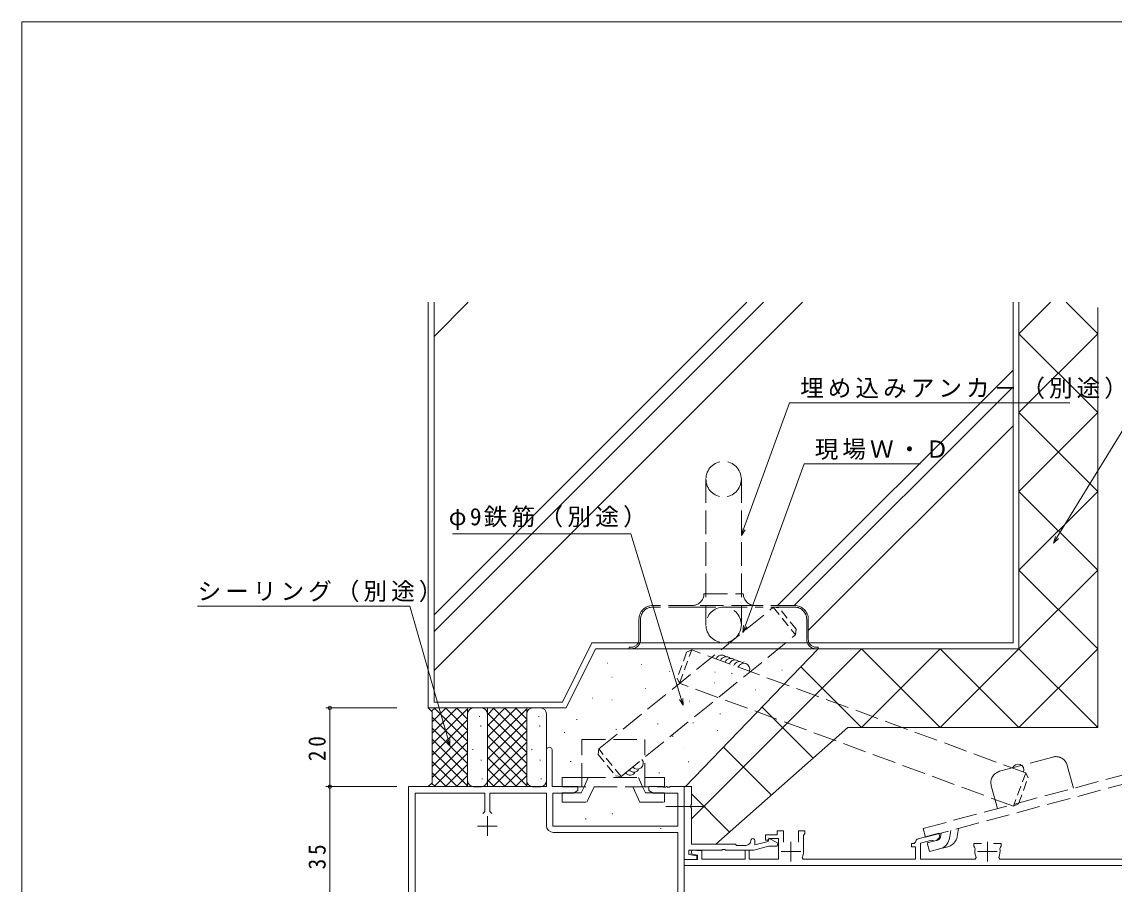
# Model space of a CAD drawing. Units: millimetres, scale not verified. Extents: x -594 to 539, y -420 to 386.
# Drawn here: x -590 to -312.6, y 163 to 382 of the extents above; entities that cross this region are included whole.
import ezdxf

# ---------------------------------------------------------------- set-up
doc = ezdxf.new("R2010")
doc.units = ezdxf.units.MM
doc.header["$LTSCALE"] = 2
for name, pattern in [('CHAIN1', [8, 5, -1, 1, -1]), ('DASHED1', [1.8, 1.2, -0.6]), ('DASHED3', [4, 3, -1])]:
    doc.linetypes.add(name, pattern=pattern)
for name, color, linetype, lineweight in [('0-1_YKK_ZWAK', 7, 'Continuous', 9), ('0-3_YKK_11', 7, 'Continuous', 9), ('0-4_YKK_12', 2, 'Continuous', 9), ('0-5_YKK_13', 4, 'Continuous', 9), ('0-6_YKK_D', 6, 'Continuous', 9), ('0-7_YSS_K', 3, 'Continuous', 9), ('0-8_YSS_KE', 3, 'Continuous', 9)]:
    doc.layers.add(name, color=color, linetype=linetype, lineweight=lineweight)
doc.styles.add('ＭＳ ゴシック', font='')
doc.styles.get('ＭＳ ゴシック').set_extended_font_data('MS Gothic')

msp = doc.modelspace()

# ---------------------------------------------------------------- linework, layer by layer
at = {"layer": '0-1_YKK_ZWAK'}
for p in [(-590, -368), (510, 382)]:
    msp.add_line(p, (-590, 382), dxfattribs=at)
at = {"layer": '0-3_YKK_11'}
for p, q in [((-456.793, 187.757), (-456.793, 197.007)), ((-455.293, 197.007), (-455.293, 187.757)), ((-491.793, 152.757), (-491.793, 187.757)), ((-491.793, 187.757), (-456.793, 187.757)), ((-490.163, 186.127), (-472.443, 186.127)), ((-490.163, 154.386), (-490.163, 186.127)), ((-472.443, 186.127), (-472.443, 181.457)), ((-471.143, 186.127), (-456.793, 186.127)), ((-471.143, 181.457), (-471.143, 186.127)), ((-456.793, 186.127), (-456.793, 177.927)), ((-455.293, 187.757), (-448.793, 187.757)), ((-455.163, 186.127), (-455.163, 177.757)), ((-449.884, 186.127), (-455.163, 186.127)), ((-448.793, 186.757), (-449.884, 186.127)), ((-448.793, 187.757), (-448.793, 186.757)), ((-430.793, 187.757), (-427.252, 187.757)), ((-430.793, 186.757), (-430.793, 187.757)), ((-429.702, 186.127), (-430.793, 186.757)), ((-423.423, 186.127), (-429.702, 186.127)), ((-427.252, 187.757), (-427.068, 187.636)), ((-427.068, 187.636), (-426.518, 187.636)), ((-426.518, 187.636), (-426.335, 187.757)), ((-426.335, 187.757), (-426.252, 187.757)), ((-426.252, 187.757), (-426.068, 187.636)), ((-426.068, 187.636), (-425.518, 187.636)), ((-425.518, 187.636), (-425.335, 187.757)), ((-425.335, 187.757), (-421.793, 187.757)), ((-423.423, 177.757), (-423.423, 186.127)), ((-419.993, 187.757), (-421.793, 187.757)), ((-421.793, 187.757), (-421.793, 169.257)), ((-421.793, 187.757), (-421.793, 152.757)), ((-419.993, 183.215), (-419.993, 187.757)), ((-420.113, 183.032), (-419.993, 183.215)), ((-472.443, 181.457), (-472.943, 180.956)), ((-470.643, 180.956), (-471.143, 181.457)), ((-470.643, 180.956), (-471.143, 181.457)), ((-420.113, 182.482), (-420.113, 183.032)), ((-419.993, 182.298), (-420.113, 182.482)), ((-419.993, 173.157), (-419.993, 182.298)), ((-474.293, 177.757), (-469.293, 177.757)), ((-471.793, 180.257), (-471.793, 175.257)), ((-455.163, 177.757), (-423.423, 177.757)), ((-454.993, 176.127), (-423.423, 176.127)), ((-423.423, 176.127), (-423.423, 154.386)), ((-401.193, 175.557), (-401.193, 174.157)), ((-398.193, 175.557), (-401.193, 175.557)), ((-398.193, 176.557), (-398.193, 175.557)), ((-396.593, 176.557), (-398.193, 176.557)), ((-396.593, 173.655), (-396.593, 176.557)), ((-392.793, 176.557), (-392.793, 173.655)), ((-391.193, 176.557), (-392.793, 176.557)), ((-391.493, 175.337), (-391.343, 175.597)), ((-391.493, 171.257), (-391.493, 175.337)), ((-391.343, 175.597), (-391.193, 175.856)), ((-391.193, 175.856), (-391.193, 176.557)), ((-357.141, 175.926), (-362.352, 174.53)), ((-357.731, 174.112), (-356.882, 174.96)), ((-356.882, 174.96), (-357.141, 175.926)), ((-408.793, 173.157), (-419.993, 173.157)), ((-408.493, 172.857), (-408.793, 173.157)), ((-406.093, 172.857), (-408.493, 172.857)), ((-404.09, 171.657), (-400.358, 172.657)), ((-403.893, 172.952), (-403.893, 174.057)), ((-400.516, 173.857), (-403.893, 172.952)), ((-401.193, 174.157), (-400.693, 174.157)), ((-400.693, 174.157), (-400.41, 174.357)), ((-400.287, 174.712), (-400.516, 173.857)), ((-400.41, 174.357), (-400.128, 174.557)), ((-400.358, 172.657), (-398.227, 172.657)), ((-398.026, 173.407), (-400.287, 174.712)), ((-400.128, 174.557), (-397.893, 174.557)), ((-398.227, 172.657), (-398.026, 173.407)), ((-397.893, 174.557), (-397.893, 169.357)), ((-394.693, 168.757), (-394.693, 173.757)), ((-364.093, 173.357), (-364.093, 172.457)), ((-363.39, 173.357), (-364.093, 173.357)), ((-364.093, 172.457), (-363.093, 172.457)), ((-363.091, 173.635), (-363.39, 173.357)), ((-363.093, 172.457), (-363.093, 169.357)), ((-361.793, 173.437), (-358.955, 174.198)), ((-361.793, 169.357), (-361.793, 173.437)), ((-358.955, 174.198), (-358.71, 174.056)), ((-358.71, 174.056), (-358.465, 173.915)), ((-358.465, 173.915), (-357.731, 174.112)), ((-348.293, 173.357), (-348.293, 172.657)), ((-346.343, 173.357), (-348.293, 173.357)), ((-348.293, 172.657), (-348.093, 172.373)), ((-348.093, 172.373), (-347.901, 172.019)), ((-344.793, 168.757), (-344.793, 173.757)), ((-341.293, 173.357), (-343.243, 173.357)), ((-341.685, 172.019), (-341.494, 172.373)), ((-341.494, 172.373), (-341.293, 172.657)), ((-341.293, 172.657), (-341.293, 173.357)), ((-421.793, 169.257), (-418.637, 169.257)), ((-421.793, 169.257), (-421.793, 167.757)), ((-418.393, 169.257), (-421.793, 169.257)), ((-420.593, 171.657), (-412.252, 171.657)), ((-420.593, 170.529), (-420.593, 171.657)), ((-418.557, 170.17), (-420.593, 170.529)), ((-419.871, 171.657), (-420.002, 170.668)), ((-420.002, 170.668), (-418.393, 170.384)), ((-417.293, 171.431), (-419.871, 171.657)), ((-418.637, 169.257), (-418.557, 170.17)), ((-418.393, 170.384), (-418.393, 169.257)), ((-417.293, 169.357), (-417.293, 171.431)), ((-406.293, 169.357), (-417.293, 169.357)), ((-412.252, 171.657), (-412.068, 171.776)), ((-412.068, 171.776), (-411.518, 171.776)), ((-411.518, 171.776), (-411.335, 171.657)), ((-411.335, 171.657), (-404.09, 171.657)), ((-406.293, 171.657), (-406.293, 169.357)), ((-405.293, 171.657), (-406.293, 171.657)), ((-405.293, 169.357), (-405.293, 171.657)), ((-397.893, 169.357), (-405.293, 169.357)), ((-397.193, 171.257), (-392.193, 171.257)), ((-391.58, 169.357), (-391.847, 169.794)), ((-363.093, 169.357), (-391.58, 169.357)), ((-347.906, 169.357), (-361.793, 169.357)), ((-347.639, 169.794), (-347.906, 169.357)), ((-347.293, 171.257), (-342.293, 171.257)), ((-341.68, 169.357), (-341.947, 169.794)), ((-301.793, 169.357), (-341.68, 169.357)), ((-421.793, 167.757), (-281.793, 167.757))]:
    msp.add_line(p, q, dxfattribs=at)
for centre, radius, start, end in [((-456.043, 197.007), 0.75, 359.99998, 180), ((-454.993, 177.927), 1.8, 180, 269.99998), ((-406.093, 174.057), 1.2, 270, 359.99998), ((-404.393, 174.057), 0.5, 359.99998, 180), ((-362.093, 173.564), 1, 104.99998, 175.91475), ((-344.793, 171.257), 3.2, 166.2142, 207.20291), ((-344.793, 171.257), 3.2, 332.79709, 13.78581), ((-394.693, 171.257), 3.2, 332.79712, 0)]:
    msp.add_arc(centre, radius, start, end, dxfattribs=at)
at = {"layer": '0-4_YKK_12'}
for p, q in [((-491.793, 182.757), (-491.793, -7.743)), ((-421.793, 182.757), (-421.793, -7.743))]:
    msp.add_line(p, q, dxfattribs=at)
at = {"layer": '0-5_YKK_13', "linetype": 'DASHED3'}
for p, q in [((-416.293, 265.857), (-416.293, 228.857)), ((-407.293, 265.857), (-407.293, 228.857)), ((-416.793, 236.757), (-406.793, 236.757)), ((-419.793, 233.757), (-429.793, 233.757)), ((-419.793, 233.357), (-429.793, 233.357)), ((-403.793, 233.757), (-419.793, 233.757)), ((-419.793, 233.357), (-403.793, 233.357)), ((-393.793, 233.757), (-403.793, 233.757)), ((-393.793, 233.357), (-403.793, 233.357)), ((-433.293, 230.257), (-433.293, 225.157)), ((-432.893, 230.257), (-432.893, 225.157)), ((-390.693, 225.157), (-390.693, 230.257)), ((-390.293, 225.157), (-390.293, 230.257)), ((-435.793, 223.157), (-435.293, 223.157)), ((-388.293, 223.157), (-387.793, 223.157)), ((-447.793, 199.756), (-431.793, 199.756)), ((-447.793, 187.756), (-447.793, 199.756)), ((-431.793, 187.756), (-431.793, 199.756)), ((-341.713, 191.659), (-328.19, 195.282)), ((-361.117, 177.142), (-304.127, 192.412)), ((-324.516, 193.161), (-322.963, 187.365)), ((-452.793, 190.056), (-447.793, 190.056)), ((-452.793, 187.756), (-452.793, 190.056)), ((-447.793, 190.056), (-431.793, 190.056)), ((-447.234, 187.756), (-446.161, 190.056)), ((-432.353, 187.756), (-433.425, 190.056)), ((-431.793, 190.056), (-426.793, 190.056)), ((-426.793, 187.756), (-426.793, 190.056)), ((-360.522, 174.92), (-303.532, 190.191)), ((-452.797, 186.156), (-447.98, 186.156)), ((-452.797, 183.856), (-452.797, 186.156)), ((-452.793, 187.756), (-426.793, 187.756)), ((-447.98, 186.156), (-447.234, 187.756)), ((-444.696, 187.756), (-446.514, 183.856)), ((-434.891, 187.756), (-433.072, 183.856)), ((-431.607, 186.156), (-432.353, 187.756)), ((-431.607, 186.156), (-426.793, 186.156)), ((-426.793, 183.856), (-426.793, 186.156)), ((-343.834, 187.985), (-342.281, 182.189)), ((-452.797, 183.856), (-446.514, 183.856)), ((-433.072, 183.856), (-426.793, 183.856)), ((-360.522, 174.92), (-361.117, 177.142)), ((-356.546, 175.986), (-356.73, 174.976)), ((-354.467, 174.563), (-354.088, 176.644)), ((-352.475, 175.115), (-352.112, 177.174)), ((-357.455, 174.189), (-360.133, 173.472)), ((-359.538, 171.25), (-360.133, 173.472)), ((-354.871, 172.5), (-357.322, 171.844)), ((-356.86, 171.967), (-359.538, 171.25))]:
    msp.add_line(p, q, dxfattribs=at)
at = {"layer": '0-5_YKK_13', "linetype": 'CHAIN1'}
msp.add_line((-416.491, 182.757), (-427.095, 182.757), dxfattribs=at)
at = {"layer": '0-5_YKK_13', "linetype": 'DASHED3'}
for points in [[(-435.793, 223.157), (-435.793, 222.757), (-435.293, 222.757), (-388.293, 222.757)], [(-388.293, 222.757), (-387.793, 222.757), (-387.793, 223.157)]]:
    msp.add_lwpolyline(points, dxfattribs=at)
msp.add_circle((-411.793, 228.857), 4.5, dxfattribs=at)
for centre, radius, start, end in [((-411.793, 265.857), 4.5, 0, 180), ((-411.793, 265.857), 4.5, 180, 0), ((-419.793, 236.757), 3, 270, 0), ((-403.793, 236.757), 3, 180, 270), ((-429.793, 230.257), 3.5, 90, 180), ((-429.793, 230.257), 3.1, 90, 180), ((-393.793, 230.257), 3.5, 0, 90), ((-393.793, 230.257), 3.1, 0, 90), ((-435.293, 225.157), 2, 270, 0), ((-435.293, 225.157), 2.4, 270, 0), ((-388.293, 225.157), 2.4, 180, 270), ((-388.293, 225.157), 2, 180, 270), ((-327.414, 192.384), 3, 15, 105), ((-340.936, 188.761), 3, 105, 195), ((-357.714, 175.155), 1, 285, 349.66911), ((-355.725, 175.688), 3.3, 285, 350), ((-357.714, 175.155), 3.3, 285, 349.66911)]:
    msp.add_arc(centre, radius, start, end, dxfattribs=at)
at = {"layer": '0-6_YKK_D'}
for p, q in [((-327.161, 251.048), (-303.809, 289.199)), ((-406.713, 253.128), (-395.064, 285.233)), ((-395.064, 285.233), (-323.884, 285.233)), ((-406.303, 228.512), (-391.369, 269.76)), ((-391.369, 269.76), (-361.789, 269.76)), ((-407.293, 251.53), (-407.142, 253.283)), ((-407.293, 251.53), (-406.713, 253.128)), ((-406.285, 252.972), (-407.293, 251.53)), ((-435.396, 251.939), (-480.656, 251.939)), ((-422.582, 210.044), (-435.396, 251.939)), ((-328.049, 249.598), (-327.55, 251.286)), ((-328.049, 249.598), (-327.161, 251.048)), ((-326.773, 250.81), (-328.049, 249.598)), ((-491.474, 233.617), (-545.374, 233.617)), ((-481.762, 199.749), (-491.474, 233.617)), ((-406.882, 226.914), (-406.731, 228.667)), ((-406.882, 226.914), (-406.303, 228.512)), ((-405.875, 228.357), (-406.882, 226.914)), ((-422.085, 208.419), (-423.018, 209.911)), ((-422.085, 208.419), (-422.582, 210.044)), ((-422.147, 210.178), (-422.085, 208.419)), ((-494.793, 207.757), (-512.793, 207.757)), ((-511.793, 187.757), (-511.793, 207.757)), ((-481.293, 198.114), (-481.762, 199.749)), ((-481.324, 199.874), (-481.293, 198.114)), ((-481.293, 198.114), (-482.2, 199.623)), ((-494.793, 187.757), (-512.793, 187.757)), ((-494.793, 187.757), (-512.793, 187.757)), ((-511.793, 152.757), (-511.793, 187.757))]:
    msp.add_line(p, q, dxfattribs=at)
for centre in [(-511.793, 207.757), (-511.793, 187.757), (-511.793, 187.757)]:
    msp.add_circle(centre, 0.425, dxfattribs=at)
at = {"layer": '0-7_YSS_K'}
for p, q in [((-391.798, 310.766), (-485.293, 217.271)), ((-476.651, 310.766), (-485.293, 302.124)), ((-401.698, 310.766), (-485.293, 227.171)), ((-405.941, 310.766), (-485.293, 231.414)), ((-485.293, 310.766), (-485.293, 209.257)), ((-338.293, 224.257), (-338.293, 310.766)), ((-336.793, 302.757), (-328.783, 310.766)), ((-316.793, 302.757), (-324.803, 310.766)), ((-316.793, 282.757), (-336.793, 302.757)), ((-336.793, 282.757), (-316.793, 302.757)), ((-338.293, 293.561), (-398.097, 233.757)), ((-338.293, 289.318), (-393.855, 233.757)), ((-316.793, 262.757), (-336.793, 282.757)), ((-336.793, 262.757), (-316.793, 282.757)), ((-338.293, 279.419), (-390.293, 227.419)), ((-316.793, 242.757), (-336.793, 262.757)), ((-336.793, 242.757), (-316.793, 262.757)), ((-336.793, 222.757), (-316.793, 242.757)), ((-316.793, 222.757), (-336.793, 242.757)), ((-452.72, 209.257), (-445.22, 224.257)), ((-338.293, 224.257), (-445.22, 224.257)), ((-421.493, 187.757), (-387.793, 222.757)), ((-419.993, 179.557), (-376.793, 222.757)), ((-376.793, 202.757), (-356.793, 222.757)), ((-356.793, 202.757), (-376.793, 222.757)), ((-356.793, 202.757), (-336.793, 222.757)), ((-336.793, 202.757), (-356.793, 222.757)), ((-336.793, 202.757), (-316.793, 222.757)), ((-316.793, 202.757), (-336.793, 222.757)), ((-406.653, 219.467), (-406.553, 219.467)), ((-441.281, 219.111), (-441.181, 219.111)), ((-432.713, 218.754), (-432.613, 218.754)), ((-425.573, 216.97), (-425.473, 216.97)), ((-414.04, 216.854), (-413.94, 216.854)), ((-409.756, 216.498), (-409.656, 216.498)), ((-397.014, 217.327), (-396.914, 217.327)), ((-376.793, 202.757), (-392.208, 218.171)), ((-440.21, 215.543), (-440.11, 215.543)), ((-414.15, 214.116), (-414.05, 214.116)), ((-431.642, 212.689), (-431.542, 212.689)), ((-403.797, 212.332), (-403.697, 212.332)), ((-485.293, 209.257), (-452.72, 209.257)), ((-445.208, 210.192), (-445.108, 210.192)), ((-440.21, 209.835), (-440.11, 209.835)), ((-420.576, 209.479), (-420.476, 209.479)), ((-485.077, 207.757), (-485.935, 206.899)), ((-482.249, 207.757), (-485.793, 204.212)), ((-479.42, 207.757), (-485.793, 201.384)), ((-476.793, 207.555), (-485.793, 198.555)), ((-485.793, 205.443), (-476.793, 196.443)), ((-485.279, 207.757), (-476.793, 199.271)), ((-482.45, 207.757), (-476.793, 202.1)), ((-479.622, 207.757), (-476.793, 204.928)), ((-476.793, 207.757), (-476.793, 187.757)), ((-476.793, 206.257), (-476.793, 189.256)), ((-475.293, 207.757), (-473.293, 207.757)), ((-473.757, 205.673), (-473.757, 205.473)), ((-471.793, 207.757), (-471.793, 187.757)), ((-467.249, 207.757), (-471.793, 203.212)), ((-464.42, 207.757), (-471.793, 200.384)), ((-470.077, 207.757), (-471.793, 206.041)), ((-461.793, 207.555), (-471.793, 197.555)), ((-471.793, 206.443), (-461.793, 196.443)), ((-471.793, 206.257), (-471.793, 189.256)), ((-470.279, 207.757), (-461.793, 199.271)), ((-467.45, 207.757), (-461.793, 202.1)), ((-464.622, 207.757), (-461.793, 204.928)), ((-461.793, 207.757), (-461.793, 187.757)), ((-461.793, 206.257), (-461.793, 189.256)), ((-460.293, 207.757), (-458.293, 207.757)), ((-458.757, 205.673), (-458.757, 205.473)), ((-456.793, 206.257), (-456.793, 189.256)), ((-412.722, 206.268), (-412.622, 206.268)), ((-389.03, 194.993), (-402.019, 207.982)), ((-476.793, 204.727), (-485.793, 195.727)), ((-485.793, 202.614), (-476.793, 193.614)), ((-473.447, 203.27), (-473.447, 203.07)), ((-461.793, 204.727), (-471.793, 194.727)), ((-471.793, 203.614), (-461.793, 193.614)), ((-458.447, 203.27), (-458.447, 203.07)), ((-449.166, 204.857), (-448.966, 204.857)), ((-428.627, 203.707), (-428.427, 203.707)), ((-419.65, 203.995), (-419.45, 203.995)), ((-476.793, 201.898), (-485.793, 192.898)), ((-485.793, 199.786), (-476.793, 190.786)), ((-461.793, 201.898), (-471.793, 191.899)), ((-471.793, 200.786), (-461.793, 190.786)), ((-452.326, 201.553), (-452.126, 201.553)), ((-439.184, 202.271), (-438.984, 202.271)), ((-424.821, 200.548), (-424.621, 200.548)), ((-413.436, 201.987), (-413.336, 201.987)), ((-413.436, 201.987), (-413.336, 201.987)), ((-476.793, 199.07), (-485.793, 190.07)), ((-485.793, 196.958), (-476.793, 187.958)), ((-475.489, 197.284), (-475.489, 197.084)), ((-461.793, 199.07), (-471.793, 189.07)), ((-471.793, 197.958), (-461.793, 187.958)), ((-460.489, 197.284), (-460.489, 197.084)), ((-421.793, 197.757), (-421.793, 197.757)), ((-399.655, 185.618), (-411.83, 197.793)), ((-476.793, 196.242), (-485.278, 187.757)), ((-473.396, 194.572), (-473.396, 194.372)), ((-471.793, 195.129), (-464.421, 187.757)), ((-461.793, 196.242), (-470.278, 187.757)), ((-458.396, 194.572), (-458.396, 194.372)), ((-485.793, 194.129), (-479.421, 187.757)), ((-476.793, 193.413), (-482.45, 187.757)), ((-471.793, 192.301), (-467.249, 187.757)), ((-461.793, 193.413), (-467.45, 187.757)), ((-450.746, 194.156), (-450.546, 194.156)), ((-420.799, 194.084), (-420.599, 194.084)), ((-486.793, 187.757), (-485.793, 188.757)), ((-485.793, 191.301), (-482.249, 187.757)), ((-476.793, 190.585), (-479.622, 187.757)), ((-473.138, 189.864), (-473.138, 189.664)), ((-471.793, 189.472), (-470.077, 187.757)), ((-461.793, 190.585), (-464.622, 187.757)), ((-458.138, 189.864), (-458.138, 189.664)), ((-428.268, 191.283), (-428.068, 191.283)), ((-485.935, 188.614), (-485.077, 187.757)), ((-475.293, 187.756), (-473.293, 187.756)), ((-460.293, 187.756), (-458.293, 187.756)), ((-410.28, 176.243), (-419.993, 185.957)), ((-440.118, 180.87), (-439.918, 180.87)), ((-446.94, 179.577), (-446.74, 179.577)), ((-427.837, 177.135), (-427.637, 177.135))]:
    msp.add_line(p, q, dxfattribs=at)
at = {"layer": '0-7_YSS_K', "linetype": 'DASHED3'}
for p, q in [((-443.519, 197.326), (-399.173, 233.306)), ((-437.848, 190.337), (-393.503, 226.317)), ((-335.094, 191.25), (-419.906, 222.476)), ((-338.204, 182.804), (-423.015, 214.03))]:
    msp.add_line(p, q, dxfattribs=at)
at = {"layer": '0-7_YSS_K', "linetype": 'DASHED1'}
for p, q in [((-397.766, 233.159), (-399.173, 233.305)), ((-399.173, 233.305), (-393.502, 226.316)), ((-393.356, 227.723), (-397.766, 233.159)), ((-393.502, 226.316), (-393.356, 227.723)), ((-423.014, 214.034), (-419.904, 222.48)), ((-419.904, 222.48), (-421.188, 221.887)), ((-421.188, 221.887), (-423.607, 215.318)), ((-423.607, 215.318), (-423.014, 214.034)), ((-443.519, 197.326), (-443.665, 195.919)), ((-437.848, 190.337), (-443.519, 197.326)), ((-443.665, 195.919), (-439.255, 190.483)), ((-439.255, 190.483), (-437.848, 190.337)), ((-335.094, 191.25), (-338.204, 182.804)), ((-336.92, 183.397), (-334.501, 189.966)), ((-334.501, 189.966), (-335.094, 191.25)), ((-338.204, 182.804), (-336.92, 183.397))]:
    msp.add_line(p, q, dxfattribs=at)
at = {"layer": '0-7_YSS_K'}
msp.add_lwpolyline([(-486.793, 207.757), (-485.793, 206.757), (-485.793, 188.757)], dxfattribs=at)
for centre, start, end in [((-412.287, 219.671), 46.2086, 159.78677), ((-411.161, 219.256), 46.2086, 159.78677), ((-410.035, 218.842), 46.2086, 159.78677), ((-408.908, 218.427), 46.2086, 159.78677), ((-407.782, 218.013), 46.2086, 159.78677), ((-406.656, 217.598), 339.78677, 159.78677), ((-475.293, 206.257), 90, 180), ((-473.293, 206.257), 0, 90), ((-460.293, 206.257), 90, 180), ((-458.293, 206.257), 0, 90), ((-433.691, 193.71), 219.05455, 39.05455), ((-435.554, 192.198), 219.05455, 332.63272), ((-434.623, 192.954), 219.05455, 332.63272), ((-337.027, 191.961), 339.78677, 159.78677), ((-475.293, 189.256), 180, 270), ((-473.293, 189.256), 270, 0), ((-460.293, 189.256), 180, 270), ((-458.293, 189.256), 270, 0)]:
    msp.add_arc(centre, 1.5, start, end, dxfattribs=at)
at = {"layer": '0-8_YSS_KE'}
for p, q in [((-486.793, 207.757), (-486.793, 310.766)), ((-336.793, 222.757), (-336.793, 310.766)), ((-336.793, 222.757), (-336.793, 310.766)), ((-316.793, 202.757), (-316.793, 309.46)), ((-451.793, 207.757), (-444.293, 222.757)), ((-444.293, 222.757), (-336.793, 222.757)), ((-486.793, 207.757), (-451.793, 207.757)), ((-380.231, 202.757), (-413.778, 173.157)), ((-316.793, 202.757), (-380.231, 202.757))]:
    msp.add_line(p, q, dxfattribs=at)

# ---------------------------------------------------------------- texts
at = {"layer": '0-6_YKK_D', "color": 7, "char_height": 4.399, "attachment_point": 7, "style": 'ＭＳ ゴシック'}
for s, insert in [('\\T1.17;埋め込みアンカ－（別途）', (-392.364, 286.233)), ('\\T1.17;現場Ｗ・Ｄ', (-388.669, 270.761)), ('\\T1.18;φ9鉄筋（別途）', (-481.616, 252.939)), ('\\T1.17;シーリング（別途）', (-545.374, 234.617))]:
    msp.add_mtext(s, dxfattribs=dict(at, insert=insert))
at = {"layer": '0-6_YKK_D', "color": 7, "char_height": 4.399, "attachment_point": 7, "rotation": 90, "style": 'ＭＳ ゴシック'}
for s, insert in [('\\T1.36;\\W0.9;20', (-512.793, 194.237)), ('\\T1.36;\\W0.9;35', (-512.793, 166.737))]:
    msp.add_mtext(s, dxfattribs=dict(at, insert=insert))

doc.saveas('drawing.dxf')
